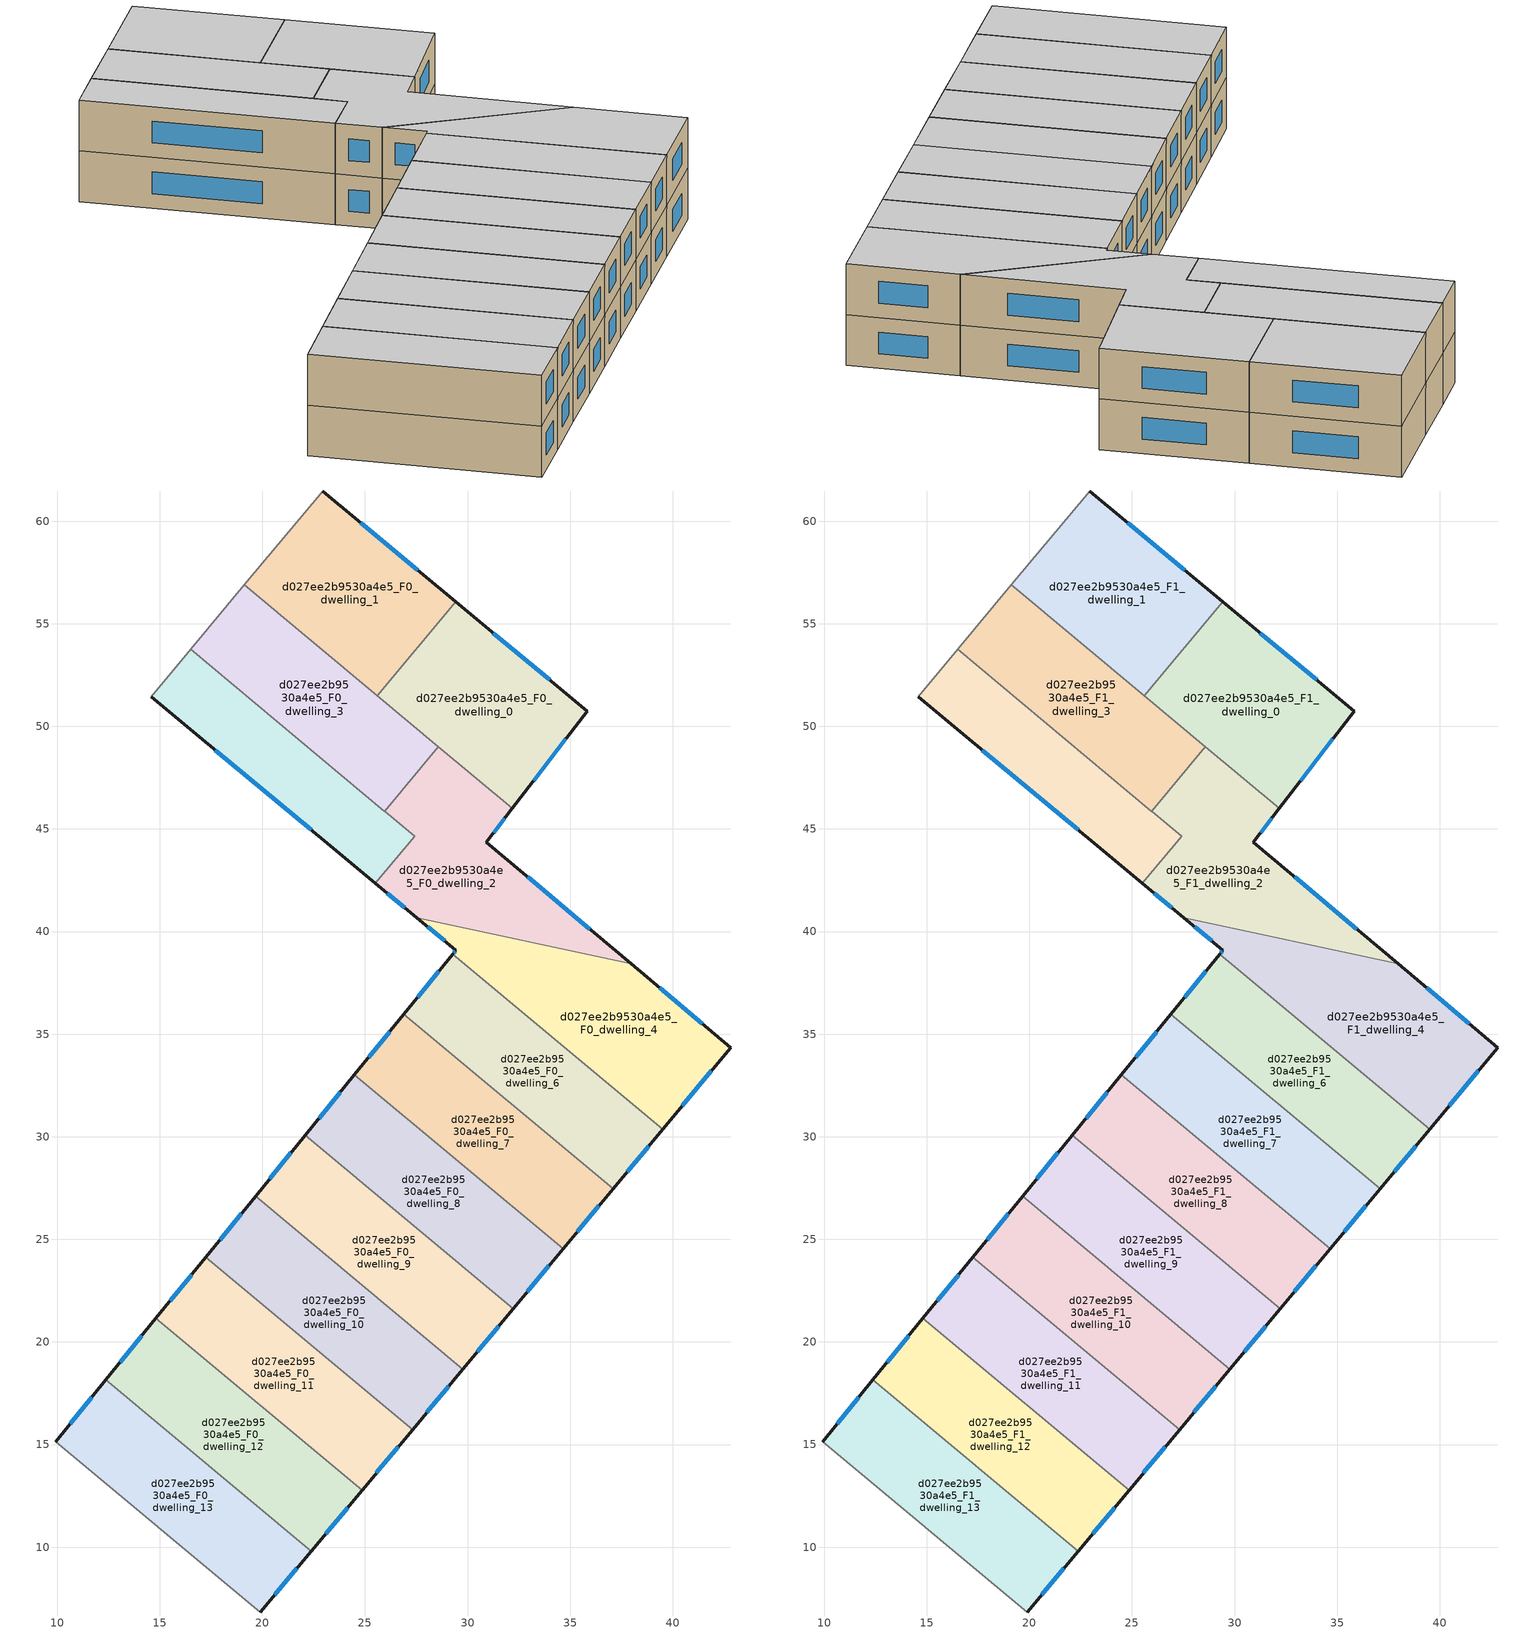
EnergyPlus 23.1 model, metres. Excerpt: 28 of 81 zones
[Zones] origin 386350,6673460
d027ee2b9530a4e5_F0_dwelling_0
 floor ground (EU_floor_Construction): 35.83,50.74 32.18,46 25.61,51.48 29.43,56.06 z0
 wall outside (EU_wall_Construction): 32.18,46 35.83,50.74 29.43,56.06 z0:3
 wall to d027ee2b9530a4e5_F0_dwelling_1 (EU_wall_Construction): 29.43,56.06 25.61,51.48 z0:3
 wall to d027ee2b9530a4e5_F0_dwelling_2 (EU_wall_Construction): 28.57,49.01 32.18,46 z0:3
 wall to d027ee2b9530a4e5_F0_dwelling_3 (EU_wall_Construction): 25.61,51.48 28.57,49.01 z0:3
 window (EU_Window_Construction): 34,52.26 31.26,54.54 / 33.23,47.36 34.79,49.39 z0.86:2.14
d027ee2b9530a4e5_F0_dwelling_1
 floor ground (EU_floor_Construction): 29.43,56.06 25.61,51.48 19.12,56.89 22.93,61.47 z0
 wall outside (EU_wall_Construction): 29.43,56.06 22.93,61.47 z0:3
 wall adiabatic (EU_wall_Construction): 22.93,61.47 19.12,56.89 z0:3
 wall to d027ee2b9530a4e5_F0_dwelling_3 (EU_wall_Construction): 19.12,56.89 25.61,51.48 z0:3
 window (EU_Window_Construction): 27.57,57.61 24.79,59.92 z0.86:2.14
d027ee2b9530a4e5_F0_dwelling_10
 floor ground (EU_floor_Construction): 29.78,18.68 27.32,15.73 17.24,24.13 19.67,27.1 z0
 wall outside (EU_wall_Construction): 27.32,15.73 29.78,18.68 / 19.67,27.1 17.24,24.13 z0:3
 wall to d027ee2b9530a4e5_F0_dwelling_9 (EU_wall_Construction): 29.78,18.68 19.67,27.1 z0:3
 wall to d027ee2b9530a4e5_F0_dwelling_11 (EU_wall_Construction): 17.24,24.13 27.32,15.73 z0:3
 window (EU_Window_Construction): 28.02,16.57 29.07,17.84 / 18.98,26.25 17.94,24.98 z0.86:2.14
d027ee2b9530a4e5_F0_dwelling_11
 floor ground (EU_floor_Construction): 27.32,15.73 24.86,12.78 14.82,21.15 17.24,24.13 z0
 wall outside (EU_wall_Construction): 24.86,12.78 27.32,15.73 / 17.24,24.13 14.82,21.15 z0:3
 wall to d027ee2b9530a4e5_F0_dwelling_12 (EU_wall_Construction): 14.82,21.15 24.86,12.78 z0:3
 window (EU_Window_Construction): 25.56,13.62 26.62,14.89 / 16.55,23.28 15.51,22 z0.86:2.14
d027ee2b9530a4e5_F0_dwelling_12
 floor ground (EU_floor_Construction): 24.86,12.78 22.38,9.81 12.38,18.15 14.82,21.15 z0
 wall outside (EU_wall_Construction): 22.38,9.81 24.86,12.78 / 14.82,21.15 12.38,18.15 z0:3
 wall to d027ee2b9530a4e5_F0_dwelling_13 (EU_wall_Construction): 12.38,18.15 22.38,9.81 z0:3
 window (EU_Window_Construction): 23.09,10.66 24.15,11.93 / 14.12,20.29 13.07,19.01 z0.86:2.14
d027ee2b9530a4e5_F0_dwelling_13
 floor ground (EU_floor_Construction): 22.38,9.81 19.91,6.84 9.93,15.14 12.38,18.15 z0
 wall outside (EU_wall_Construction): 19.91,6.84 22.38,9.81 / 12.38,18.15 9.93,15.14 z0:3
 wall adiabatic (EU_wall_Construction): 9.93,15.14 19.91,6.84 z0:3
 window (EU_Window_Construction): 20.61,7.69 21.68,8.96 / 11.68,17.29 10.63,16 z0.86:2.14
d027ee2b9530a4e5_F0_dwelling_2
 floor ground (EU_floor_Construction): 32.18,46 30.92,44.35 37.97,38.43 27.51,40.68 25.5,42.35 27.41,44.65 25.95,45.87 28.57,49.01 z0
 wall outside (EU_wall_Construction): 37.97,38.43 30.92,44.35 32.18,46 / 25.5,42.35 27.51,40.68 z0:3
 wall to d027ee2b9530a4e5_F0_dwelling_5 (EU_wall_Construction): 25.95,45.87 27.41,44.65 25.5,42.35 z0:3
 wall to d027ee2b9530a4e5_F0_dwelling_3 (EU_wall_Construction): 28.57,49.01 25.95,45.87 z0:3
 wall to d027ee2b9530a4e5_F0_dwelling_4 (EU_wall_Construction): 27.51,40.68 37.97,38.43 z0:3
 window (EU_Window_Construction): 31.28,44.82 31.82,45.53 / 35.96,40.12 32.93,42.66 / 26.08,41.88 26.94,41.16 z0.86:2.14
d027ee2b9530a4e5_F0_dwelling_3
 floor ground (EU_floor_Construction): 28.57,49.01 25.95,45.87 16.5,53.75 19.12,56.89 z0
 wall adiabatic (EU_wall_Construction): 19.12,56.89 16.5,53.75 z0:3
 wall to d027ee2b9530a4e5_F0_dwelling_5 (EU_wall_Construction): 16.5,53.75 25.95,45.87 z0:3
d027ee2b9530a4e5_F0_dwelling_4
 floor ground (EU_floor_Construction): 37.97,38.42 42.83,34.34 39.52,30.37 29.28,38.9 29.43,39.09 27.51,40.68 z0
 wall outside (EU_wall_Construction): 27.51,40.68 29.43,39.09 29.28,38.9 / 39.52,30.37 42.83,34.34 37.97,38.42 z0:3
 wall to d027ee2b9530a4e5_F0_dwelling_6 (EU_wall_Construction): 29.28,38.9 39.52,30.37 z0:3
 window (EU_Window_Construction): 29.39,39.04 29.32,38.95 / 28.06,40.23 28.88,39.54 / 41.44,35.51 39.36,37.26 / 40.46,31.5 41.88,33.21 z0.86:2.14
d027ee2b9530a4e5_F0_dwelling_5
 floor ground (EU_floor_Construction): 27.41,44.65 25.5,42.35 14.57,51.44 16.5,53.75 z0
 wall outside (EU_wall_Construction): 14.57,51.44 25.5,42.35 z0:3
 wall adiabatic (EU_wall_Construction): 16.5,53.75 14.57,51.44 z0:3
 window (EU_Window_Construction): 17.7,48.84 22.38,44.95 z0.86:2.14
d027ee2b9530a4e5_F0_dwelling_6
 floor ground (EU_floor_Construction): 39.52,30.37 37.09,27.46 26.89,35.97 29.28,38.9 z0
 wall outside (EU_wall_Construction): 37.09,27.46 39.52,30.37 / 29.28,38.9 26.89,35.97 z0:3
 wall to d027ee2b9530a4e5_F0_dwelling_7 (EU_wall_Construction): 26.89,35.97 37.09,27.46 z0:3
 window (EU_Window_Construction): 37.79,28.29 38.83,29.54 / 28.6,38.06 27.57,36.8 z0.86:2.14
d027ee2b9530a4e5_F0_dwelling_7
 floor ground (EU_floor_Construction): 37.09,27.46 34.66,24.54 24.49,33.02 26.89,35.97 z0
 wall outside (EU_wall_Construction): 34.66,24.54 37.09,27.46 / 26.89,35.97 24.49,33.02 z0:3
 wall to d027ee2b9530a4e5_F0_dwelling_8 (EU_wall_Construction): 24.49,33.02 34.66,24.54 z0:3
 window (EU_Window_Construction): 35.36,25.38 36.4,26.63 / 26.2,35.12 25.17,33.86 z0.86:2.14
d027ee2b9530a4e5_F0_dwelling_8
 floor ground (EU_floor_Construction): 34.66,24.54 32.22,21.62 22.08,30.07 24.49,33.02 z0
 wall outside (EU_wall_Construction): 32.22,21.62 34.66,24.54 / 24.49,33.02 22.08,30.07 z0:3
 wall to d027ee2b9530a4e5_F0_dwelling_9 (EU_wall_Construction): 22.08,30.07 32.22,21.62 z0:3
 window (EU_Window_Construction): 32.92,22.45 33.96,23.71 / 23.8,32.18 22.77,30.91 z0.86:2.14
d027ee2b9530a4e5_F0_dwelling_9
 floor ground (EU_floor_Construction): 32.22,21.62 29.78,18.68 19.67,27.1 22.08,30.07 z0
 wall outside (EU_wall_Construction): 29.78,18.68 32.22,21.62 / 22.08,30.07 19.67,27.1 z0:3
 window (EU_Window_Construction): 30.47,19.52 31.52,20.78 / 21.39,29.22 20.36,27.95 z0.86:2.14
d027ee2b9530a4e5_F1_dwelling_0
 floor to d027ee2b9530a4e5_F0_dwelling_0 (EU_floor_Construction): 35.83,50.74 32.18,46 25.61,51.48 29.43,56.06 z3
 wall outside (EU_wall_Construction): 32.18,46 35.83,50.74 29.43,56.06 z3:6
 wall to d027ee2b9530a4e5_F1_dwelling_1 (EU_wall_Construction): 29.43,56.06 25.61,51.48 z3:6
 wall to d027ee2b9530a4e5_F1_dwelling_2 (EU_wall_Construction): 28.57,49.01 32.18,46 z3:6
 wall to d027ee2b9530a4e5_F1_dwelling_3 (EU_wall_Construction): 25.61,51.48 28.57,49.01 z3:6
 window (EU_Window_Construction): 34,52.26 31.26,54.54 / 33.23,47.36 34.79,49.39 z3.86:5.14
 ceiling to d027ee2b9530a4e5_F2_dwelling_0 (EU_floor_Construction): 32.18,46 35.83,50.74 29.43,56.06 25.61,51.48 z6
d027ee2b9530a4e5_F1_dwelling_1
 floor to d027ee2b9530a4e5_F0_dwelling_1 (EU_floor_Construction): 29.43,56.06 25.61,51.48 19.12,56.89 22.93,61.47 z3
 wall outside (EU_wall_Construction): 29.43,56.06 22.93,61.47 z3:6
 wall adiabatic (EU_wall_Construction): 22.93,61.47 19.12,56.89 z3:6
 wall to d027ee2b9530a4e5_F1_dwelling_3 (EU_wall_Construction): 19.12,56.89 25.61,51.48 z3:6
 window (EU_Window_Construction): 27.57,57.61 24.79,59.92 z3.86:5.14
 ceiling to d027ee2b9530a4e5_F2_dwelling_1 (EU_floor_Construction): 25.61,51.48 29.43,56.06 22.93,61.47 19.12,56.89 z6
d027ee2b9530a4e5_F1_dwelling_10
 floor to d027ee2b9530a4e5_F0_dwelling_10 (EU_floor_Construction): 29.78,18.68 27.32,15.73 17.24,24.13 19.67,27.1 z3
 wall outside (EU_wall_Construction): 27.32,15.73 29.78,18.68 / 19.67,27.1 17.24,24.13 z3:6
 wall to d027ee2b9530a4e5_F1_dwelling_9 (EU_wall_Construction): 29.78,18.68 19.67,27.1 z3:6
 wall to d027ee2b9530a4e5_F1_dwelling_11 (EU_wall_Construction): 17.24,24.13 27.32,15.73 z3:6
 window (EU_Window_Construction): 28.02,16.57 29.07,17.84 / 18.98,26.25 17.94,24.98 z3.86:5.14
 ceiling to d027ee2b9530a4e5_F2_dwelling_10 (EU_floor_Construction): 27.32,15.73 29.78,18.68 19.67,27.1 17.24,24.13 z6
d027ee2b9530a4e5_F1_dwelling_11
 floor to d027ee2b9530a4e5_F0_dwelling_11 (EU_floor_Construction): 27.32,15.73 24.86,12.78 14.82,21.15 17.24,24.13 z3
 wall outside (EU_wall_Construction): 24.86,12.78 27.32,15.73 / 17.24,24.13 14.82,21.15 z3:6
 wall to d027ee2b9530a4e5_F1_dwelling_12 (EU_wall_Construction): 14.82,21.15 24.86,12.78 z3:6
 window (EU_Window_Construction): 25.56,13.62 26.62,14.89 / 16.55,23.28 15.51,22 z3.86:5.14
 ceiling to d027ee2b9530a4e5_F2_dwelling_11 (EU_floor_Construction): 24.86,12.78 27.32,15.73 17.24,24.13 14.82,21.15 z6
d027ee2b9530a4e5_F1_dwelling_12
 floor to d027ee2b9530a4e5_F0_dwelling_12 (EU_floor_Construction): 24.86,12.78 22.38,9.81 12.38,18.15 14.82,21.15 z3
 wall outside (EU_wall_Construction): 22.38,9.81 24.86,12.78 / 14.82,21.15 12.38,18.15 z3:6
 wall to d027ee2b9530a4e5_F1_dwelling_13 (EU_wall_Construction): 12.38,18.15 22.38,9.81 z3:6
 window (EU_Window_Construction): 23.09,10.66 24.15,11.93 / 14.12,20.29 13.07,19.01 z3.86:5.14
 ceiling to d027ee2b9530a4e5_F2_dwelling_12 (EU_floor_Construction): 22.38,9.81 24.86,12.78 14.82,21.15 12.38,18.15 z6
d027ee2b9530a4e5_F1_dwelling_13
 floor to d027ee2b9530a4e5_F0_dwelling_13 (EU_floor_Construction): 22.38,9.81 19.91,6.84 9.93,15.14 12.38,18.15 z3
 wall outside (EU_wall_Construction): 19.91,6.84 22.38,9.81 / 12.38,18.15 9.93,15.14 z3:6
 wall adiabatic (EU_wall_Construction): 9.93,15.14 19.91,6.84 z3:6
 window (EU_Window_Construction): 20.61,7.69 21.68,8.96 / 11.68,17.29 10.63,16 z3.86:5.14
 ceiling to d027ee2b9530a4e5_F2_dwelling_13 (EU_floor_Construction): 19.91,6.84 22.38,9.81 12.38,18.15 9.93,15.14 z6
d027ee2b9530a4e5_F1_dwelling_2
 floor to d027ee2b9530a4e5_F0_dwelling_2 (EU_floor_Construction): 32.18,46 30.92,44.35 37.97,38.43 27.51,40.68 25.5,42.35 27.41,44.65 25.95,45.87 28.57,49.01 z3
 wall outside (EU_wall_Construction): 37.97,38.43 30.92,44.35 32.18,46 / 25.5,42.35 27.51,40.68 z3:6
 wall to d027ee2b9530a4e5_F1_dwelling_5 (EU_wall_Construction): 25.95,45.87 27.41,44.65 25.5,42.35 z3:6
 wall to d027ee2b9530a4e5_F1_dwelling_3 (EU_wall_Construction): 28.57,49.01 25.95,45.87 z3:6
 wall to d027ee2b9530a4e5_F1_dwelling_4 (EU_wall_Construction): 27.51,40.68 37.97,38.43 z3:6
 window (EU_Window_Construction): 31.28,44.82 31.82,45.53 / 35.96,40.12 32.93,42.66 / 26.08,41.88 26.94,41.16 z3.86:5.14
 ceiling to d027ee2b9530a4e5_F2_dwelling_2 (EU_floor_Construction): 37.97,38.43 30.92,44.35 32.18,46 28.57,49.01 25.95,45.87 27.41,44.65 25.5,42.35 27.51,40.68 z6
d027ee2b9530a4e5_F1_dwelling_3
 floor to d027ee2b9530a4e5_F0_dwelling_3 (EU_floor_Construction): 28.57,49.01 25.95,45.87 16.5,53.75 19.12,56.89 z3
 wall adiabatic (EU_wall_Construction): 19.12,56.89 16.5,53.75 z3:6
 wall to d027ee2b9530a4e5_F1_dwelling_5 (EU_wall_Construction): 16.5,53.75 25.95,45.87 z3:6
 ceiling to d027ee2b9530a4e5_F2_dwelling_3 (EU_floor_Construction): 25.95,45.87 28.57,49.01 19.12,56.89 16.5,53.75 z6
d027ee2b9530a4e5_F1_dwelling_4
 floor to d027ee2b9530a4e5_F0_dwelling_4 (EU_floor_Construction): 37.97,38.42 42.83,34.34 39.52,30.37 29.28,38.9 29.43,39.09 27.51,40.68 z3
 wall outside (EU_wall_Construction): 27.51,40.68 29.43,39.09 29.28,38.9 / 39.52,30.37 42.83,34.34 37.97,38.42 z3:6
 wall to d027ee2b9530a4e5_F1_dwelling_6 (EU_wall_Construction): 29.28,38.9 39.52,30.37 z3:6
 window (EU_Window_Construction): 29.39,39.04 29.32,38.95 / 28.06,40.23 28.88,39.54 / 41.44,35.51 39.36,37.26 / 40.46,31.5 41.88,33.21 z3.86:5.14
 ceiling to d027ee2b9530a4e5_F2_dwelling_4 (EU_floor_Construction): 39.52,30.37 42.83,34.34 37.97,38.42 27.51,40.68 29.43,39.09 29.28,38.9 z6
d027ee2b9530a4e5_F1_dwelling_5
 floor to d027ee2b9530a4e5_F0_dwelling_5 (EU_floor_Construction): 27.41,44.65 25.5,42.35 14.57,51.44 16.5,53.75 z3
 wall outside (EU_wall_Construction): 14.57,51.44 25.5,42.35 z3:6
 wall adiabatic (EU_wall_Construction): 16.5,53.75 14.57,51.44 z3:6
 window (EU_Window_Construction): 17.7,48.84 22.38,44.95 z3.86:5.14
 ceiling to d027ee2b9530a4e5_F2_dwelling_5 (EU_floor_Construction): 25.5,42.35 27.41,44.65 16.5,53.75 14.57,51.44 z6
d027ee2b9530a4e5_F1_dwelling_6
 floor to d027ee2b9530a4e5_F0_dwelling_6 (EU_floor_Construction): 39.52,30.37 37.09,27.46 26.89,35.97 29.28,38.9 z3
 wall outside (EU_wall_Construction): 37.09,27.46 39.52,30.37 / 29.28,38.9 26.89,35.97 z3:6
 wall to d027ee2b9530a4e5_F1_dwelling_7 (EU_wall_Construction): 26.89,35.97 37.09,27.46 z3:6
 window (EU_Window_Construction): 37.79,28.29 38.83,29.54 / 28.6,38.06 27.57,36.8 z3.86:5.14
 ceiling to d027ee2b9530a4e5_F2_dwelling_6 (EU_floor_Construction): 37.09,27.46 39.52,30.37 29.28,38.9 26.89,35.97 z6
d027ee2b9530a4e5_F1_dwelling_7
 floor to d027ee2b9530a4e5_F0_dwelling_7 (EU_floor_Construction): 37.09,27.46 34.66,24.54 24.49,33.02 26.89,35.97 z3
 wall outside (EU_wall_Construction): 34.66,24.54 37.09,27.46 / 26.89,35.97 24.49,33.02 z3:6
 wall to d027ee2b9530a4e5_F1_dwelling_8 (EU_wall_Construction): 24.49,33.02 34.66,24.54 z3:6
 window (EU_Window_Construction): 35.36,25.38 36.4,26.63 / 26.2,35.12 25.17,33.86 z3.86:5.14
 ceiling to d027ee2b9530a4e5_F2_dwelling_7 (EU_floor_Construction): 34.66,24.54 37.09,27.46 26.89,35.97 24.49,33.02 z6
d027ee2b9530a4e5_F1_dwelling_8
 floor to d027ee2b9530a4e5_F0_dwelling_8 (EU_floor_Construction): 34.66,24.54 32.22,21.62 22.08,30.07 24.49,33.02 z3
 wall outside (EU_wall_Construction): 32.22,21.62 34.66,24.54 / 24.49,33.02 22.08,30.07 z3:6
 wall to d027ee2b9530a4e5_F1_dwelling_9 (EU_wall_Construction): 22.08,30.07 32.22,21.62 z3:6
 window (EU_Window_Construction): 32.92,22.45 33.96,23.71 / 23.8,32.18 22.77,30.91 z3.86:5.14
 ceiling to d027ee2b9530a4e5_F2_dwelling_8 (EU_floor_Construction): 32.22,21.62 34.66,24.54 24.49,33.02 22.08,30.07 z6
d027ee2b9530a4e5_F1_dwelling_9
 floor to d027ee2b9530a4e5_F0_dwelling_9 (EU_floor_Construction): 32.22,21.62 29.78,18.68 19.67,27.1 22.08,30.07 z3
 wall outside (EU_wall_Construction): 29.78,18.68 32.22,21.62 / 22.08,30.07 19.67,27.1 z3:6
 window (EU_Window_Construction): 30.47,19.52 31.52,20.78 / 21.39,29.22 20.36,27.95 z3.86:5.14
 ceiling to d027ee2b9530a4e5_F2_dwelling_9 (EU_floor_Construction): 29.78,18.68 32.22,21.62 22.08,30.07 19.67,27.1 z6
[Building]
EU S2 Campaign: North Axis=0; Terrain=City; Solar Distribution=FullExterior
[Site:Location]
Helsinki-Vantaa.AP: Latitude=60.317; Longitude=24.963; Time Zone=2; Elevation=54.6
[SizingPeriod:WeatherFileDays]
AnnualSizingPeriod: Begin Month=1; Begin Day of Month=1; End Month=12; End Day of Month=31; Day of Week for Start Day=Monday; Use Weather File Daylight Saving Period=No; Use Weather File Rain and Snow Indicators=No
[MATERIAL]
EU_InternalMass_Material: Roughness=MediumRough; Thickness=0.1; Conductivity=1; Density=1800; Specific Heat=900; Thermal Absorptance=0.9; Solar Absorptance=0.7; Visible Absorptance=0.7
[MATERIAL:NOMASS] Roughness=MediumRough; Thermal Absorptance=0.9; Solar Absorptance=0.7; Visible Absorptance=0.7
Name | Thermal Resistance
EU_wall_NoMass | 1.10183
EU_floor_NoMass | 1.70606
[WINDOWMATERIAL:SIMPLEGLAZINGSYSTEM]
EU_Window_SimpleGlazing: UFactor=3.11035; Solar Heat Gain Coefficient=0.8; Visible Transmittance=0.8
[CONSTRUCTION]
EU_wall_Construction: EU_wall_NoMass
EU_floor_Construction: EU_floor_NoMass
EU_Window_Construction: EU_Window_SimpleGlazing
EU_InternalMass_Construction: EU_InternalMass_Material
[ZONE] Type=1; Multiplier=1; Ceiling Height=autocalculate; Floor Area=autocalculate; Part of Total Floor Area=Yes
Name | Volume
d027ee2b9530a4e5_F0_dwelling_0; d027ee2b9530a4e5_F1_dwelling_0 | 151.132
d027ee2b9530a4e5_F0_dwelling_1; d027ee2b9530a4e5_F1_dwelling_1 | 151.135
d027ee2b9530a4e5_F0_dwelling_10; d027ee2b9530a4e5_F1_dwelling_10 | 151.121
d027ee2b9530a4e5_F0_dwelling_11; d027ee2b9530a4e5_F1_dwelling_11 | 151.14
d027ee2b9530a4e5_F0_dwelling_12; d027ee2b9530a4e5_F1_dwelling_12 | 151.155
d027ee2b9530a4e5_F0_dwelling_13; d027ee2b9530a4e5_F1_dwelling_13 | 151.15
d027ee2b9530a4e5_F0_dwelling_2; d027ee2b9530a4e5_F1_dwelling_2 | 151.377
d027ee2b9530a4e5_F0_dwelling_3; d027ee2b9530a4e5_F1_dwelling_3 | 151.167
d027ee2b9530a4e5_F0_dwelling_4; d027ee2b9530a4e5_F1_dwelling_4 | 174.27
d027ee2b9530a4e5_F0_dwelling_5; d027ee2b9530a4e5_F1_dwelling_5 | 127.729
d027ee2b9530a4e5_F0_dwelling_6; d027ee2b9530a4e5_F1_dwelling_6 | 151.133
d027ee2b9530a4e5_F0_dwelling_7; d027ee2b9530a4e5_F1_dwelling_7 | 151.141
d027ee2b9530a4e5_F0_dwelling_8; d027ee2b9530a4e5_F1_dwelling_8 | 151.143
d027ee2b9530a4e5_F0_dwelling_9; d027ee2b9530a4e5_F1_dwelling_9 | 151.154
[INTERNALMASS] Construction=EU_InternalMass_Construction
Name | Zone or ZoneList | Surface Area
d027ee2b9530a4e5_F0_dwelling_0_EU_InternalMass | d027ee2b9530a4e5_F0_dwelling_0 | 50.379
d027ee2b9530a4e5_F0_dwelling_1_EU_InternalMass | d027ee2b9530a4e5_F0_dwelling_1 | 50.3776
d027ee2b9530a4e5_F0_dwelling_2_EU_InternalMass | d027ee2b9530a4e5_F0_dwelling_2 | 50.4625
d027ee2b9530a4e5_F0_dwelling_3_EU_InternalMass | d027ee2b9530a4e5_F0_dwelling_3 | 50.3882
d027ee2b9530a4e5_F0_dwelling_4_EU_InternalMass | d027ee2b9530a4e5_F0_dwelling_4 | 58.1013
d027ee2b9530a4e5_F0_dwelling_5_EU_InternalMass | d027ee2b9530a4e5_F0_dwelling_5 | 42.5774
d027ee2b9530a4e5_F0_dwelling_6_EU_InternalMass | d027ee2b9530a4e5_F0_dwelling_6 | 50.3781
d027ee2b9530a4e5_F0_dwelling_7_EU_InternalMass | d027ee2b9530a4e5_F0_dwelling_7 | 50.3803
d027ee2b9530a4e5_F0_dwelling_8_EU_InternalMass | d027ee2b9530a4e5_F0_dwelling_8 | 50.3813
d027ee2b9530a4e5_F0_dwelling_9_EU_InternalMass | d027ee2b9530a4e5_F0_dwelling_9 | 50.3849
d027ee2b9530a4e5_F0_dwelling_10_EU_InternalMass | d027ee2b9530a4e5_F0_dwelling_10 | 50.3737
d027ee2b9530a4e5_F0_dwelling_11_EU_InternalMass | d027ee2b9530a4e5_F0_dwelling_11 | 50.3798
d027ee2b9530a4e5_F0_dwelling_12_EU_InternalMass | d027ee2b9530a4e5_F0_dwelling_12 | 50.3849
d027ee2b9530a4e5_F0_dwelling_13_EU_InternalMass | d027ee2b9530a4e5_F0_dwelling_13 | 50.3835
d027ee2b9530a4e5_F1_dwelling_0_EU_InternalMass | d027ee2b9530a4e5_F1_dwelling_0 | 50.379
d027ee2b9530a4e5_F1_dwelling_1_EU_InternalMass | d027ee2b9530a4e5_F1_dwelling_1 | 50.3776
d027ee2b9530a4e5_F1_dwelling_2_EU_InternalMass | d027ee2b9530a4e5_F1_dwelling_2 | 50.4625
d027ee2b9530a4e5_F1_dwelling_3_EU_InternalMass | d027ee2b9530a4e5_F1_dwelling_3 | 50.3882
d027ee2b9530a4e5_F1_dwelling_4_EU_InternalMass | d027ee2b9530a4e5_F1_dwelling_4 | 58.1013
d027ee2b9530a4e5_F1_dwelling_5_EU_InternalMass | d027ee2b9530a4e5_F1_dwelling_5 | 42.5774
d027ee2b9530a4e5_F1_dwelling_6_EU_InternalMass | d027ee2b9530a4e5_F1_dwelling_6 | 50.3781
d027ee2b9530a4e5_F1_dwelling_7_EU_InternalMass | d027ee2b9530a4e5_F1_dwelling_7 | 50.3803
d027ee2b9530a4e5_F1_dwelling_8_EU_InternalMass | d027ee2b9530a4e5_F1_dwelling_8 | 50.3813
d027ee2b9530a4e5_F1_dwelling_9_EU_InternalMass | d027ee2b9530a4e5_F1_dwelling_9 | 50.3849
d027ee2b9530a4e5_F1_dwelling_10_EU_InternalMass | d027ee2b9530a4e5_F1_dwelling_10 | 50.3737
d027ee2b9530a4e5_F1_dwelling_11_EU_InternalMass | d027ee2b9530a4e5_F1_dwelling_11 | 50.3798
d027ee2b9530a4e5_F1_dwelling_12_EU_InternalMass | d027ee2b9530a4e5_F1_dwelling_12 | 50.3849
d027ee2b9530a4e5_F1_dwelling_13_EU_InternalMass | d027ee2b9530a4e5_F1_dwelling_13 | 50.3835
[OTHEREQUIPMENT] Fuel Type=Electricity; Design Level Calculation Method=Watts/Area; Power per Zone Floor Area=1; Fraction Latent=0; Fraction Radiant=0; Fraction Lost=0; Carbon Dioxide Generation Rate=0; EndUse Subcategory=EU_Step8_InternalGains
Name | Zone or ZoneList or Space or SpaceList | Schedule
EU_Step8_InternalGain_d027ee2b9530a4e5_F0_dwelling_0_f000 | d027ee2b9530a4e5_F0_dwelling_0 | EU_Step8_GainSchedule_d027ee2b9530a4e5_F0_dwelling_0_f000
EU_Step8_InternalGain_d027ee2b9530a4e5_F0_dwelling_1_f000 | d027ee2b9530a4e5_F0_dwelling_1 | EU_Step8_GainSchedule_d027ee2b9530a4e5_F0_dwelling_1_f000
EU_Step8_InternalGain_d027ee2b9530a4e5_F0_dwelling_2_f000 | d027ee2b9530a4e5_F0_dwelling_2 | EU_Step8_GainSchedule_d027ee2b9530a4e5_F0_dwelling_2_f000
EU_Step8_InternalGain_d027ee2b9530a4e5_F0_dwelling_3_f000 | d027ee2b9530a4e5_F0_dwelling_3 | EU_Step8_GainSchedule_d027ee2b9530a4e5_F0_dwelling_3_f000
EU_Step8_InternalGain_d027ee2b9530a4e5_F0_dwelling_4_f000 | d027ee2b9530a4e5_F0_dwelling_4 | EU_Step8_GainSchedule_d027ee2b9530a4e5_F0_dwelling_4_f000
EU_Step8_InternalGain_d027ee2b9530a4e5_F0_dwelling_5_f000 | d027ee2b9530a4e5_F0_dwelling_5 | EU_Step8_GainSchedule_d027ee2b9530a4e5_F0_dwelling_5_f000
EU_Step8_InternalGain_d027ee2b9530a4e5_F0_dwelling_6_f000 | d027ee2b9530a4e5_F0_dwelling_6 | EU_Step8_GainSchedule_d027ee2b9530a4e5_F0_dwelling_6_f000
EU_Step8_InternalGain_d027ee2b9530a4e5_F0_dwelling_7_f000 | d027ee2b9530a4e5_F0_dwelling_7 | EU_Step8_GainSchedule_d027ee2b9530a4e5_F0_dwelling_7_f000
EU_Step8_InternalGain_d027ee2b9530a4e5_F0_dwelling_8_f000 | d027ee2b9530a4e5_F0_dwelling_8 | EU_Step8_GainSchedule_d027ee2b9530a4e5_F0_dwelling_8_f000
EU_Step8_InternalGain_d027ee2b9530a4e5_F0_dwelling_9_f000 | d027ee2b9530a4e5_F0_dwelling_9 | EU_Step8_GainSchedule_d027ee2b9530a4e5_F0_dwelling_9_f000
EU_Step8_InternalGain_d027ee2b9530a4e5_F0_dwelling_10_f000 | d027ee2b9530a4e5_F0_dwelling_10 | EU_Step8_GainSchedule_d027ee2b9530a4e5_F0_dwelling_10_f000
EU_Step8_InternalGain_d027ee2b9530a4e5_F0_dwelling_11_f000 | d027ee2b9530a4e5_F0_dwelling_11 | EU_Step8_GainSchedule_d027ee2b9530a4e5_F0_dwelling_11_f000
EU_Step8_InternalGain_d027ee2b9530a4e5_F0_dwelling_12_f000 | d027ee2b9530a4e5_F0_dwelling_12 | EU_Step8_GainSchedule_d027ee2b9530a4e5_F0_dwelling_12_f000
EU_Step8_InternalGain_d027ee2b9530a4e5_F0_dwelling_13_f000 | d027ee2b9530a4e5_F0_dwelling_13 | EU_Step8_GainSchedule_d027ee2b9530a4e5_F0_dwelling_13_f000
EU_Step8_InternalGain_d027ee2b9530a4e5_F1_dwelling_0_f000 | d027ee2b9530a4e5_F1_dwelling_0 | EU_Step8_GainSchedule_d027ee2b9530a4e5_F1_dwelling_0_f000
EU_Step8_InternalGain_d027ee2b9530a4e5_F1_dwelling_1_f000 | d027ee2b9530a4e5_F1_dwelling_1 | EU_Step8_GainSchedule_d027ee2b9530a4e5_F1_dwelling_1_f000
EU_Step8_InternalGain_d027ee2b9530a4e5_F1_dwelling_2_f000 | d027ee2b9530a4e5_F1_dwelling_2 | EU_Step8_GainSchedule_d027ee2b9530a4e5_F1_dwelling_2_f000
EU_Step8_InternalGain_d027ee2b9530a4e5_F1_dwelling_3_f000 | d027ee2b9530a4e5_F1_dwelling_3 | EU_Step8_GainSchedule_d027ee2b9530a4e5_F1_dwelling_3_f000
EU_Step8_InternalGain_d027ee2b9530a4e5_F1_dwelling_4_f000 | d027ee2b9530a4e5_F1_dwelling_4 | EU_Step8_GainSchedule_d027ee2b9530a4e5_F1_dwelling_4_f000
EU_Step8_InternalGain_d027ee2b9530a4e5_F1_dwelling_5_f000 | d027ee2b9530a4e5_F1_dwelling_5 | EU_Step8_GainSchedule_d027ee2b9530a4e5_F1_dwelling_5_f000
EU_Step8_InternalGain_d027ee2b9530a4e5_F1_dwelling_6_f000 | d027ee2b9530a4e5_F1_dwelling_6 | EU_Step8_GainSchedule_d027ee2b9530a4e5_F1_dwelling_6_f000
EU_Step8_InternalGain_d027ee2b9530a4e5_F1_dwelling_7_f000 | d027ee2b9530a4e5_F1_dwelling_7 | EU_Step8_GainSchedule_d027ee2b9530a4e5_F1_dwelling_7_f000
EU_Step8_InternalGain_d027ee2b9530a4e5_F1_dwelling_8_f000 | d027ee2b9530a4e5_F1_dwelling_8 | EU_Step8_GainSchedule_d027ee2b9530a4e5_F1_dwelling_8_f000
EU_Step8_InternalGain_d027ee2b9530a4e5_F1_dwelling_9_f000 | d027ee2b9530a4e5_F1_dwelling_9 | EU_Step8_GainSchedule_d027ee2b9530a4e5_F1_dwelling_9_f000
EU_Step8_InternalGain_d027ee2b9530a4e5_F1_dwelling_10_f000 | d027ee2b9530a4e5_F1_dwelling_10 | EU_Step8_GainSchedule_d027ee2b9530a4e5_F1_dwelling_10_f000
EU_Step8_InternalGain_d027ee2b9530a4e5_F1_dwelling_11_f000 | d027ee2b9530a4e5_F1_dwelling_11 | EU_Step8_GainSchedule_d027ee2b9530a4e5_F1_dwelling_11_f000
EU_Step8_InternalGain_d027ee2b9530a4e5_F1_dwelling_12_f000 | d027ee2b9530a4e5_F1_dwelling_12 | EU_Step8_GainSchedule_d027ee2b9530a4e5_F1_dwelling_12_f000
EU_Step8_InternalGain_d027ee2b9530a4e5_F1_dwelling_13_f000 | d027ee2b9530a4e5_F1_dwelling_13 | EU_Step8_GainSchedule_d027ee2b9530a4e5_F1_dwelling_13_f000
[ZONEVENTILATION:DESIGNFLOWRATE] Schedule=EU_AlwaysOn; Design Flow Rate Calculation Method=AirChanges/Hour; Air Changes per Hour=0.756316; Ventilation Type=Natural; Fan Pressure Rise=0; Fan Total Efficiency=1; Constant Term Coefficient=1; Temperature Term Coefficient=0; Velocity Term Coefficient=0; Velocity Squared Term Coefficient=0; Minimum Indoor Temperature=-100; Maximum Indoor Temperature=100; Delta Temperature=-100; Minimum Outdoor Temperature=-100; Maximum Outdoor Temperature=100; Maximum Wind Speed=40
Name | Zone or ZoneList or Space or SpaceList
EU_ConstantAir_d027ee2b9530a4e5_F0_dwelling_0 | d027ee2b9530a4e5_F0_dwelling_0
EU_ConstantAir_d027ee2b9530a4e5_F0_dwelling_1 | d027ee2b9530a4e5_F0_dwelling_1
EU_ConstantAir_d027ee2b9530a4e5_F0_dwelling_2 | d027ee2b9530a4e5_F0_dwelling_2
EU_ConstantAir_d027ee2b9530a4e5_F0_dwelling_3 | d027ee2b9530a4e5_F0_dwelling_3
EU_ConstantAir_d027ee2b9530a4e5_F0_dwelling_4 | d027ee2b9530a4e5_F0_dwelling_4
EU_ConstantAir_d027ee2b9530a4e5_F0_dwelling_5 | d027ee2b9530a4e5_F0_dwelling_5
EU_ConstantAir_d027ee2b9530a4e5_F0_dwelling_6 | d027ee2b9530a4e5_F0_dwelling_6
EU_ConstantAir_d027ee2b9530a4e5_F0_dwelling_7 | d027ee2b9530a4e5_F0_dwelling_7
EU_ConstantAir_d027ee2b9530a4e5_F0_dwelling_8 | d027ee2b9530a4e5_F0_dwelling_8
EU_ConstantAir_d027ee2b9530a4e5_F0_dwelling_9 | d027ee2b9530a4e5_F0_dwelling_9
EU_ConstantAir_d027ee2b9530a4e5_F0_dwelling_10 | d027ee2b9530a4e5_F0_dwelling_10
EU_ConstantAir_d027ee2b9530a4e5_F0_dwelling_11 | d027ee2b9530a4e5_F0_dwelling_11
EU_ConstantAir_d027ee2b9530a4e5_F0_dwelling_12 | d027ee2b9530a4e5_F0_dwelling_12
EU_ConstantAir_d027ee2b9530a4e5_F0_dwelling_13 | d027ee2b9530a4e5_F0_dwelling_13
EU_ConstantAir_d027ee2b9530a4e5_F1_dwelling_0 | d027ee2b9530a4e5_F1_dwelling_0
EU_ConstantAir_d027ee2b9530a4e5_F1_dwelling_1 | d027ee2b9530a4e5_F1_dwelling_1
EU_ConstantAir_d027ee2b9530a4e5_F1_dwelling_2 | d027ee2b9530a4e5_F1_dwelling_2
EU_ConstantAir_d027ee2b9530a4e5_F1_dwelling_3 | d027ee2b9530a4e5_F1_dwelling_3
EU_ConstantAir_d027ee2b9530a4e5_F1_dwelling_4 | d027ee2b9530a4e5_F1_dwelling_4
EU_ConstantAir_d027ee2b9530a4e5_F1_dwelling_5 | d027ee2b9530a4e5_F1_dwelling_5
EU_ConstantAir_d027ee2b9530a4e5_F1_dwelling_6 | d027ee2b9530a4e5_F1_dwelling_6
EU_ConstantAir_d027ee2b9530a4e5_F1_dwelling_7 | d027ee2b9530a4e5_F1_dwelling_7
EU_ConstantAir_d027ee2b9530a4e5_F1_dwelling_8 | d027ee2b9530a4e5_F1_dwelling_8
EU_ConstantAir_d027ee2b9530a4e5_F1_dwelling_9 | d027ee2b9530a4e5_F1_dwelling_9
EU_ConstantAir_d027ee2b9530a4e5_F1_dwelling_10 | d027ee2b9530a4e5_F1_dwelling_10
EU_ConstantAir_d027ee2b9530a4e5_F1_dwelling_11 | d027ee2b9530a4e5_F1_dwelling_11
EU_ConstantAir_d027ee2b9530a4e5_F1_dwelling_12 | d027ee2b9530a4e5_F1_dwelling_12
EU_ConstantAir_d027ee2b9530a4e5_F1_dwelling_13 | d027ee2b9530a4e5_F1_dwelling_13
[HVACTEMPLATE:THERMOSTAT] Constant Heating Setpoint=20; Constant Cooling Setpoint=50
EU_HeatOnly_d027ee2b9530a4e5_F0_dwelling_0; EU_HeatOnly_d027ee2b9530a4e5_F0_dwelling_1; EU_HeatOnly_d027ee2b9530a4e5_F0_dwelling_2; EU_HeatOnly_d027ee2b9530a4e5_F0_dwelling_3; EU_HeatOnly_d027ee2b9530a4e5_F0_dwelling_4; EU_HeatOnly_d027ee2b9530a4e5_F0_dwelling_5; EU_HeatOnly_d027ee2b9530a4e5_F0_dwelling_6; EU_HeatOnly_d027ee2b9530a4e5_F0_dwelling_7; EU_HeatOnly_d027ee2b9530a4e5_F0_dwelling_8; EU_HeatOnly_d027ee2b9530a4e5_F0_dwelling_9; EU_HeatOnly_d027ee2b9530a4e5_F0_dwelling_10; EU_HeatOnly_d027ee2b9530a4e5_F0_dwelling_11; EU_HeatOnly_d027ee2b9530a4e5_F0_dwelling_12; EU_HeatOnly_d027ee2b9530a4e5_F0_dwelling_13; EU_HeatOnly_d027ee2b9530a4e5_F1_dwelling_0; EU_HeatOnly_d027ee2b9530a4e5_F1_dwelling_1; EU_HeatOnly_d027ee2b9530a4e5_F1_dwelling_2; EU_HeatOnly_d027ee2b9530a4e5_F1_dwelling_3; EU_HeatOnly_d027ee2b9530a4e5_F1_dwelling_4; EU_HeatOnly_d027ee2b9530a4e5_F1_dwelling_5; EU_HeatOnly_d027ee2b9530a4e5_F1_dwelling_6; EU_HeatOnly_d027ee2b9530a4e5_F1_dwelling_7; EU_HeatOnly_d027ee2b9530a4e5_F1_dwelling_8; EU_HeatOnly_d027ee2b9530a4e5_F1_dwelling_9; EU_HeatOnly_d027ee2b9530a4e5_F1_dwelling_10; EU_HeatOnly_d027ee2b9530a4e5_F1_dwelling_11; EU_HeatOnly_d027ee2b9530a4e5_F1_dwelling_12; EU_HeatOnly_d027ee2b9530a4e5_F1_dwelling_13; EU_HeatOnly_d027ee2b9530a4e5_F2_dwelling_0; EU_HeatOnly_d027ee2b9530a4e5_F2_dwelling_1; EU_HeatOnly_d027ee2b9530a4e5_F2_dwelling_2; EU_HeatOnly_d027ee2b9530a4e5_F2_dwelling_3; EU_HeatOnly_d027ee2b9530a4e5_F2_dwelling_4; EU_HeatOnly_d027ee2b9530a4e5_F2_dwelling_5; EU_HeatOnly_d027ee2b9530a4e5_F2_dwelling_6; EU_HeatOnly_d027ee2b9530a4e5_F2_dwelling_7; EU_HeatOnly_d027ee2b9530a4e5_F2_dwelling_8; EU_HeatOnly_d027ee2b9530a4e5_F2_dwelling_9; EU_HeatOnly_d027ee2b9530a4e5_F2_dwelling_10; EU_HeatOnly_d027ee2b9530a4e5_F2_dwelling_11; EU_HeatOnly_d027ee2b9530a4e5_F2_dwelling_12; EU_HeatOnly_d027ee2b9530a4e5_F2_dwelling_13; EU_HeatOnly_d027ee2b9530a4e5_F3_dwelling_0; EU_HeatOnly_d027ee2b9530a4e5_F3_dwelling_1; EU_HeatOnly_d027ee2b9530a4e5_F3_dwelling_2; EU_HeatOnly_d027ee2b9530a4e5_F3_dwelling_3; EU_HeatOnly_d027ee2b9530a4e5_F3_dwelling_4; EU_HeatOnly_d027ee2b9530a4e5_F3_dwelling_5; EU_HeatOnly_d027ee2b9530a4e5_F3_dwelling_6; EU_HeatOnly_d027ee2b9530a4e5_F3_dwelling_7; EU_HeatOnly_d027ee2b9530a4e5_F3_dwelling_8; EU_HeatOnly_d027ee2b9530a4e5_F3_dwelling_9; EU_HeatOnly_d027ee2b9530a4e5_F3_dwelling_10; EU_HeatOnly_d027ee2b9530a4e5_F3_dwelling_11; EU_HeatOnly_d027ee2b9530a4e5_F3_dwelling_12; EU_HeatOnly_d027ee2b9530a4e5_F4_dwelling_0; EU_HeatOnly_d027ee2b9530a4e5_F4_dwelling_1; EU_HeatOnly_d027ee2b9530a4e5_F4_dwelling_2; EU_HeatOnly_d027ee2b9530a4e5_F4_dwelling_3; EU_HeatOnly_d027ee2b9530a4e5_F4_dwelling_4; EU_HeatOnly_d027ee2b9530a4e5_F4_dwelling_5; EU_HeatOnly_d027ee2b9530a4e5_F4_dwelling_6; EU_HeatOnly_d027ee2b9530a4e5_F4_dwelling_7; EU_HeatOnly_d027ee2b9530a4e5_F4_dwelling_8; EU_HeatOnly_d027ee2b9530a4e5_F4_dwelling_9; EU_HeatOnly_d027ee2b9530a4e5_F4_dwelling_10; EU_HeatOnly_d027ee2b9530a4e5_F4_dwelling_11; EU_HeatOnly_d027ee2b9530a4e5_F4_dwelling_12; EU_HeatOnly_d027ee2b9530a4e5_F5_dwelling_0; EU_HeatOnly_d027ee2b9530a4e5_F5_dwelling_1; EU_HeatOnly_d027ee2b9530a4e5_F5_dwelling_2; EU_HeatOnly_d027ee2b9530a4e5_F5_dwelling_3; EU_HeatOnly_d027ee2b9530a4e5_F5_dwelling_4; EU_HeatOnly_d027ee2b9530a4e5_F5_dwelling_5; EU_HeatOnly_d027ee2b9530a4e5_F5_dwelling_6; EU_HeatOnly_d027ee2b9530a4e5_F5_dwelling_7; EU_HeatOnly_d027ee2b9530a4e5_F5_dwelling_8; EU_HeatOnly_d027ee2b9530a4e5_F5_dwelling_9; EU_HeatOnly_d027ee2b9530a4e5_F5_dwelling_10; EU_HeatOnly_d027ee2b9530a4e5_F5_dwelling_11; EU_HeatOnly_d027ee2b9530a4e5_F5_dwelling_12
[HVACTEMPLATE:ZONE:IDEALLOADSAIRSYSTEM] System Availability Schedule=EU_AlwaysOn; Maximum Heating Supply Air Temperature=50; Minimum Cooling Supply Air Temperature=13; Maximum Heating Supply Air Humidity Ratio=0.0156; Minimum Cooling Supply Air Humidity Ratio=0.0077; Heating Limit=NoLimit; Cooling Limit=NoLimit; Heating Availability Schedule=EU_AlwaysOn; Cooling Availability Schedule=EU_CoolingOff; Dehumidification Control Type=ConstantSensibleHeatRatio; Cooling Sensible Heat Ratio=0.7; Dehumidification Setpoint=60; Humidification Control Type=None; Humidification Setpoint=30; Outdoor Air Method=None; Outdoor Air Flow Rate per Person=0.00944; Outdoor Air Flow Rate per Zone Floor Area=0; Outdoor Air Flow Rate per Zone=0; Demand Controlled Ventilation Type=None; Outdoor Air Economizer Type=NoEconomizer; Heat Recovery Type=None; Sensible Heat Recovery Effectiveness=0.7; Latent Heat Recovery Effectiveness=0.65
Name | Template Thermostat
d027ee2b9530a4e5_F0_dwelling_0 | EU_HeatOnly_d027ee2b9530a4e5_F0_dwelling_0
d027ee2b9530a4e5_F0_dwelling_1 | EU_HeatOnly_d027ee2b9530a4e5_F0_dwelling_1
d027ee2b9530a4e5_F0_dwelling_2 | EU_HeatOnly_d027ee2b9530a4e5_F0_dwelling_2
d027ee2b9530a4e5_F0_dwelling_3 | EU_HeatOnly_d027ee2b9530a4e5_F0_dwelling_3
d027ee2b9530a4e5_F0_dwelling_4 | EU_HeatOnly_d027ee2b9530a4e5_F0_dwelling_4
d027ee2b9530a4e5_F0_dwelling_5 | EU_HeatOnly_d027ee2b9530a4e5_F0_dwelling_5
d027ee2b9530a4e5_F0_dwelling_6 | EU_HeatOnly_d027ee2b9530a4e5_F0_dwelling_6
d027ee2b9530a4e5_F0_dwelling_7 | EU_HeatOnly_d027ee2b9530a4e5_F0_dwelling_7
d027ee2b9530a4e5_F0_dwelling_8 | EU_HeatOnly_d027ee2b9530a4e5_F0_dwelling_8
d027ee2b9530a4e5_F0_dwelling_9 | EU_HeatOnly_d027ee2b9530a4e5_F0_dwelling_9
d027ee2b9530a4e5_F0_dwelling_10 | EU_HeatOnly_d027ee2b9530a4e5_F0_dwelling_10
d027ee2b9530a4e5_F0_dwelling_11 | EU_HeatOnly_d027ee2b9530a4e5_F0_dwelling_11
d027ee2b9530a4e5_F0_dwelling_12 | EU_HeatOnly_d027ee2b9530a4e5_F0_dwelling_12
d027ee2b9530a4e5_F0_dwelling_13 | EU_HeatOnly_d027ee2b9530a4e5_F0_dwelling_13
d027ee2b9530a4e5_F1_dwelling_0 | EU_HeatOnly_d027ee2b9530a4e5_F1_dwelling_0
d027ee2b9530a4e5_F1_dwelling_1 | EU_HeatOnly_d027ee2b9530a4e5_F1_dwelling_1
d027ee2b9530a4e5_F1_dwelling_2 | EU_HeatOnly_d027ee2b9530a4e5_F1_dwelling_2
d027ee2b9530a4e5_F1_dwelling_3 | EU_HeatOnly_d027ee2b9530a4e5_F1_dwelling_3
d027ee2b9530a4e5_F1_dwelling_4 | EU_HeatOnly_d027ee2b9530a4e5_F1_dwelling_4
d027ee2b9530a4e5_F1_dwelling_5 | EU_HeatOnly_d027ee2b9530a4e5_F1_dwelling_5
d027ee2b9530a4e5_F1_dwelling_6 | EU_HeatOnly_d027ee2b9530a4e5_F1_dwelling_6
d027ee2b9530a4e5_F1_dwelling_7 | EU_HeatOnly_d027ee2b9530a4e5_F1_dwelling_7
d027ee2b9530a4e5_F1_dwelling_8 | EU_HeatOnly_d027ee2b9530a4e5_F1_dwelling_8
d027ee2b9530a4e5_F1_dwelling_9 | EU_HeatOnly_d027ee2b9530a4e5_F1_dwelling_9
d027ee2b9530a4e5_F1_dwelling_10 | EU_HeatOnly_d027ee2b9530a4e5_F1_dwelling_10
d027ee2b9530a4e5_F1_dwelling_11 | EU_HeatOnly_d027ee2b9530a4e5_F1_dwelling_11
d027ee2b9530a4e5_F1_dwelling_12 | EU_HeatOnly_d027ee2b9530a4e5_F1_dwelling_12
d027ee2b9530a4e5_F1_dwelling_13 | EU_HeatOnly_d027ee2b9530a4e5_F1_dwelling_13
[SIZING:ZONE] Zone Cooling Design Supply Air Temperature Input Method=SupplyAirTemperature; Zone Cooling Design Supply Air Temperature=13; Zone Heating Design Supply Air Temperature Input Method=SupplyAirTemperature; Zone Heating Design Supply Air Temperature=50; Zone Cooling Design Supply Air Humidity Ratio=0.008; Zone Heating Design Supply Air Humidity Ratio=0.008; Cooling Design Air Flow Method=DesignDay; Cooling Design Air Flow Rate=0; Cooling Minimum Air Flow per Zone Floor Area=0.000762; Cooling Minimum Air Flow=0; Cooling Minimum Air Flow Fraction=0.2; Heating Design Air Flow Method=DesignDay; Heating Design Air Flow Rate=0; Heating Maximum Air Flow per Zone Floor Area=0.002032; Heating Maximum Air Flow=0.141576; Heating Maximum Air Flow Fraction=0.3; Account for Dedicated Outdoor Air System=No; Dedicated Outdoor Air System Control Strategy=NeutralSupplyAir; Dedicated Outdoor Air Low Setpoint Temperature for Design=autosize; Dedicated Outdoor Air High Setpoint Temperature for Design=autosize; Zone Load Sizing Method=Sensible Load Only No Latent Load; Zone Latent Cooling Design Supply Air Humidity Ratio Input Method=HumidityRatioDifference; Zone Cooling Design Supply Air Humidity Ratio Difference=0.005; Zone Latent Heating Design Supply Air Humidity Ratio Input Method=HumidityRatioDifference; Zone Humidification Design Supply Air Humidity Ratio Difference=0.005
d027ee2b9530a4e5_F0_dwelling_0; d027ee2b9530a4e5_F0_dwelling_1; d027ee2b9530a4e5_F0_dwelling_2; d027ee2b9530a4e5_F0_dwelling_3; d027ee2b9530a4e5_F0_dwelling_4; d027ee2b9530a4e5_F0_dwelling_5; d027ee2b9530a4e5_F0_dwelling_6; d027ee2b9530a4e5_F0_dwelling_7; d027ee2b9530a4e5_F0_dwelling_8; d027ee2b9530a4e5_F0_dwelling_9; d027ee2b9530a4e5_F0_dwelling_10; d027ee2b9530a4e5_F0_dwelling_11; d027ee2b9530a4e5_F0_dwelling_12; d027ee2b9530a4e5_F0_dwelling_13; d027ee2b9530a4e5_F1_dwelling_0; d027ee2b9530a4e5_F1_dwelling_1; d027ee2b9530a4e5_F1_dwelling_2; d027ee2b9530a4e5_F1_dwelling_3; d027ee2b9530a4e5_F1_dwelling_4; d027ee2b9530a4e5_F1_dwelling_5; d027ee2b9530a4e5_F1_dwelling_6; d027ee2b9530a4e5_F1_dwelling_7; d027ee2b9530a4e5_F1_dwelling_8; d027ee2b9530a4e5_F1_dwelling_9; d027ee2b9530a4e5_F1_dwelling_10; d027ee2b9530a4e5_F1_dwelling_11; d027ee2b9530a4e5_F1_dwelling_12; d027ee2b9530a4e5_F1_dwelling_13
[SCHEDULE:CONSTANT]
Name | Hourly Value
EU_AlwaysOn | 1
EU_CoolingOff | 0
[SCHEDULE:FILE] Column Number=1; Rows to Skip at Top=0; Number of Hours of Data=8760; Column Separator=Comma; Interpolate to Timestep=No; Minutes per Item=60; Adjust Schedule for Daylight Savings=Yes
Name | File
EU_Step8_GainSchedule_d027ee2b9530a4e5_F0_dwelling_0_f000 | ../../schedules/d027ee2b9530a4e5/d027ee2b9530a4e5_F0_dwelling_0_f000_gain.csv
EU_Step8_GainSchedule_d027ee2b9530a4e5_F0_dwelling_1_f000 | ../../schedules/d027ee2b9530a4e5/d027ee2b9530a4e5_F0_dwelling_1_f000_gain.csv
EU_Step8_GainSchedule_d027ee2b9530a4e5_F0_dwelling_2_f000 | ../../schedules/d027ee2b9530a4e5/d027ee2b9530a4e5_F0_dwelling_2_f000_gain.csv
EU_Step8_GainSchedule_d027ee2b9530a4e5_F0_dwelling_3_f000 | ../../schedules/d027ee2b9530a4e5/d027ee2b9530a4e5_F0_dwelling_3_f000_gain.csv
EU_Step8_GainSchedule_d027ee2b9530a4e5_F0_dwelling_4_f000 | ../../schedules/d027ee2b9530a4e5/d027ee2b9530a4e5_F0_dwelling_4_f000_gain.csv
EU_Step8_GainSchedule_d027ee2b9530a4e5_F0_dwelling_5_f000 | ../../schedules/d027ee2b9530a4e5/d027ee2b9530a4e5_F0_dwelling_5_f000_gain.csv
EU_Step8_GainSchedule_d027ee2b9530a4e5_F0_dwelling_6_f000 | ../../schedules/d027ee2b9530a4e5/d027ee2b9530a4e5_F0_dwelling_6_f000_gain.csv
EU_Step8_GainSchedule_d027ee2b9530a4e5_F0_dwelling_7_f000 | ../../schedules/d027ee2b9530a4e5/d027ee2b9530a4e5_F0_dwelling_7_f000_gain.csv
EU_Step8_GainSchedule_d027ee2b9530a4e5_F0_dwelling_8_f000 | ../../schedules/d027ee2b9530a4e5/d027ee2b9530a4e5_F0_dwelling_8_f000_gain.csv
EU_Step8_GainSchedule_d027ee2b9530a4e5_F0_dwelling_9_f000 | ../../schedules/d027ee2b9530a4e5/d027ee2b9530a4e5_F0_dwelling_9_f000_gain.csv
EU_Step8_GainSchedule_d027ee2b9530a4e5_F0_dwelling_10_f000 | ../../schedules/d027ee2b9530a4e5/d027ee2b9530a4e5_F0_dwelling_10_f000_gain.csv
EU_Step8_GainSchedule_d027ee2b9530a4e5_F0_dwelling_11_f000 | ../../schedules/d027ee2b9530a4e5/d027ee2b9530a4e5_F0_dwelling_11_f000_gain.csv
EU_Step8_GainSchedule_d027ee2b9530a4e5_F0_dwelling_12_f000 | ../../schedules/d027ee2b9530a4e5/d027ee2b9530a4e5_F0_dwelling_12_f000_gain.csv
EU_Step8_GainSchedule_d027ee2b9530a4e5_F0_dwelling_13_f000 | ../../schedules/d027ee2b9530a4e5/d027ee2b9530a4e5_F0_dwelling_13_f000_gain.csv
EU_Step8_GainSchedule_d027ee2b9530a4e5_F1_dwelling_0_f000 | ../../schedules/d027ee2b9530a4e5/d027ee2b9530a4e5_F1_dwelling_0_f000_gain.csv
EU_Step8_GainSchedule_d027ee2b9530a4e5_F1_dwelling_1_f000 | ../../schedules/d027ee2b9530a4e5/d027ee2b9530a4e5_F1_dwelling_1_f000_gain.csv
EU_Step8_GainSchedule_d027ee2b9530a4e5_F1_dwelling_2_f000 | ../../schedules/d027ee2b9530a4e5/d027ee2b9530a4e5_F1_dwelling_2_f000_gain.csv
EU_Step8_GainSchedule_d027ee2b9530a4e5_F1_dwelling_3_f000 | ../../schedules/d027ee2b9530a4e5/d027ee2b9530a4e5_F1_dwelling_3_f000_gain.csv
EU_Step8_GainSchedule_d027ee2b9530a4e5_F1_dwelling_4_f000 | ../../schedules/d027ee2b9530a4e5/d027ee2b9530a4e5_F1_dwelling_4_f000_gain.csv
EU_Step8_GainSchedule_d027ee2b9530a4e5_F1_dwelling_5_f000 | ../../schedules/d027ee2b9530a4e5/d027ee2b9530a4e5_F1_dwelling_5_f000_gain.csv
EU_Step8_GainSchedule_d027ee2b9530a4e5_F1_dwelling_6_f000 | ../../schedules/d027ee2b9530a4e5/d027ee2b9530a4e5_F1_dwelling_6_f000_gain.csv
EU_Step8_GainSchedule_d027ee2b9530a4e5_F1_dwelling_7_f000 | ../../schedules/d027ee2b9530a4e5/d027ee2b9530a4e5_F1_dwelling_7_f000_gain.csv
EU_Step8_GainSchedule_d027ee2b9530a4e5_F1_dwelling_8_f000 | ../../schedules/d027ee2b9530a4e5/d027ee2b9530a4e5_F1_dwelling_8_f000_gain.csv
EU_Step8_GainSchedule_d027ee2b9530a4e5_F1_dwelling_9_f000 | ../../schedules/d027ee2b9530a4e5/d027ee2b9530a4e5_F1_dwelling_9_f000_gain.csv
EU_Step8_GainSchedule_d027ee2b9530a4e5_F1_dwelling_10_f000 | ../../schedules/d027ee2b9530a4e5/d027ee2b9530a4e5_F1_dwelling_10_f000_gain.csv
EU_Step8_GainSchedule_d027ee2b9530a4e5_F1_dwelling_11_f000 | ../../schedules/d027ee2b9530a4e5/d027ee2b9530a4e5_F1_dwelling_11_f000_gain.csv
EU_Step8_GainSchedule_d027ee2b9530a4e5_F1_dwelling_12_f000 | ../../schedules/d027ee2b9530a4e5/d027ee2b9530a4e5_F1_dwelling_12_f000_gain.csv
EU_Step8_GainSchedule_d027ee2b9530a4e5_F1_dwelling_13_f000 | ../../schedules/d027ee2b9530a4e5/d027ee2b9530a4e5_F1_dwelling_13_f000_gain.csv
